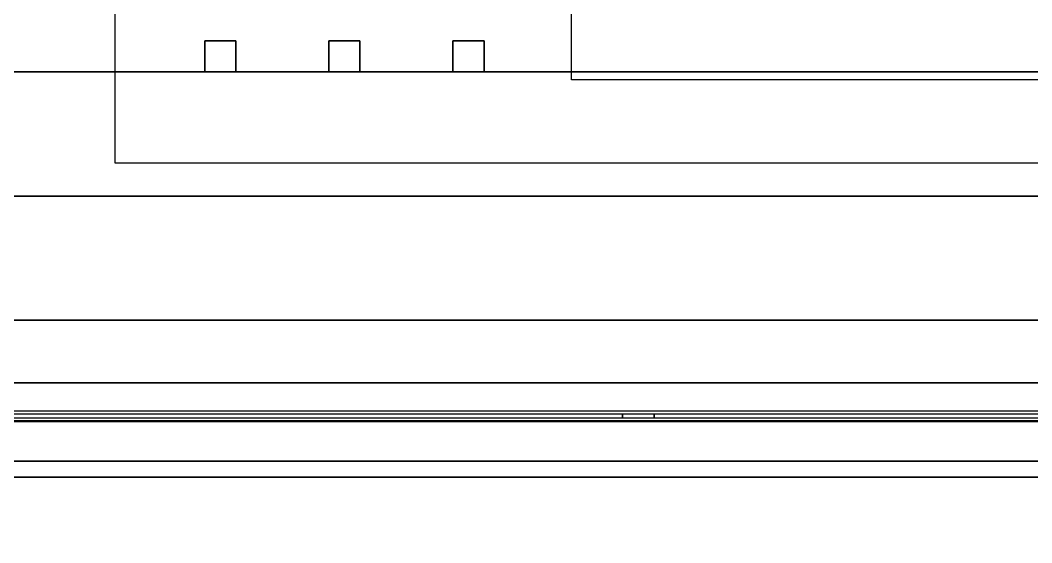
# Model space of a CAD drawing. Extents: x -3500 to 3500, y -3500 to 3500.
# Drawn here: x -2211 to -1396, y -1242 to -821 of the extents above; entities that cross this region are included whole.
import ezdxf

# ---------------------------------------------------------------- set-up
doc = ezdxf.new("R2010")
doc.units = 0
for name, color, linetype in [('L5D0', 3, 'CONTINUOUS'), ('L5D100', 7, 'CONTINUOUS'), ('L5D101', 6, 'CONTINUOUS'), ('L5D11', 2, 'CONTINUOUS'), ('L5D99', 4, 'CONTINUOUS')]:
    doc.layers.add(name, color=color, linetype=linetype)

# ---------------------------------------------------------------- blocks, each defined once
blk = doc.blocks.new('ground_main_5')
at = {"layer": 'L5D0'}
for points in [[(374.429, -1112.841), (-2334.91, -1112.841)], [(-2334.91, -1112.841), (374.429, -1112.841)], [(-618.759, -1135.725), (-2324.91, -1135.725)], [(-2324.91, -1143.275), (-618.759, -1143.275)], [(-548.7305, -1175.904), (-2334.91, -1175.904)], [(-2334.91, -1175.904), (-548.7305, -1175.904)]]:
    blk.add_lwpolyline(points, dxfattribs=at)
blk = doc.blocks.new('TOP_main_5_Cheese_diff')
at = {"layer": 'L5D101'}
for points in [[(-2062.5, -862.5), (-2062.5, -837.5), (-2037.5, -837.5), (-2037.5, -862.5)], [(-1962.5, -862.5), (-1962.5, -837.5), (-1937.5, -837.5), (-1937.5, -862.5)], [(-1862.5, -862.5), (-1862.5, -837.5), (-1837.5, -837.5), (-1837.5, -862.5)]]:
    blk.add_lwpolyline(points, close=True, dxfattribs=at)
blk = doc.blocks.new('TOP_main_5_Cheese_100')
at = {"layer": 'L5D100'}
for points in [[(-353.759, -862.5), (-1837.5, -862.5), (-1837.5, -837.5), (-1862.5, -837.5), (-1862.5, -862.5), (-1937.5, -862.5), (-1937.5, -837.5), (-1962.5, -837.5), (-1962.5, -862.5), (-2037.5, -862.5), (-2037.5, -837.5), (-2062.5, -837.5), (-2062.5, -862.5), (-2334.91, -862.5)], [(-2334.91, -1062.5), (-262.5, -1062.5), (-237.5, -1062.5), (-162.5, -1062.5), (-137.5, -1062.5), (-62.5, -1062.5), (-37.5, -1062.5), (-37.5, -1037.5), (-62.5, -1037.5), (-62.5, -1062.5), (-137.5, -1062.5), (-137.5, -1037.5), (-162.5, -1037.5), (-162.5, -1062.5), (-237.5, -1062.5), (-237.5, -1037.5), (-262.5, -1037.5), (-262.5, -1062.5), (-2334.91, -1062.5)], [(-2334.91, -962.5), (-262.5, -962.5), (-237.5, -962.5), (-162.5, -962.5), (-137.5, -962.5), (-62.5, -962.5), (-37.5, -962.5), (-37.5, -937.5), (-62.5, -937.5), (-62.5, -962.5), (-137.5, -962.5), (-137.5, -937.5), (-162.5, -937.5), (-162.5, -962.5), (-237.5, -962.5), (-237.5, -937.5), (-262.5, -937.5), (-262.5, -962.5), (-2334.91, -962.5)], [(-2334.91, -862.5), (2334.91, -862.5)], [(-618.759, -1135.725), (-2324.91, -1135.725)], [(-2324.91, -1143.275), (-618.759, -1143.275), (-618.1555, -1143.277), (-617.552, -1143.283), (-616.948, -1143.293), (-616.3445, -1143.307), (-615.7415, -1143.325), (-615.138, -1143.3465), (-614.535, -1143.3725), (-613.932, -1143.4025), (-613.3295, -1143.4365), (-612.727, -1143.474), (-612.1245, -1143.516), (-611.523, -1143.5615), (-610.921, -1143.6115), (-610.32, -1143.665), (-609.719, -1143.723), (-609.1185, -1143.7845), (-608.5185, -1143.85), (-607.919, -1143.9195), (-607.404, -1143.983), (-2334.91, -1143.983)], [(-2334.91, -1143.983), (-607.404, -1143.983)], [(-539.7135, -1188.7245), (-2334.91, -1188.7245)], [(-2334.91, -1188.7245), (-539.7135, -1188.7245)]]:
    blk.add_lwpolyline(points, dxfattribs=at)
blk = doc.blocks.new('TOP_main_5')
at = {"layer": 'L5D11'}
for points in [[(-2322.91, -1141.275), (-2322.91, -1137.725), (-1725.8405, -1137.725), (-1725.8405, -1141.275)], [(-1725.8405, -1141.275), (-1725.8405, -1137.725), (-1700.2955, -1137.725), (-1700.2955, -1141.275)], [(-1700.2955, -1141.275), (-1700.2955, -1137.725), (-717.1135, -1137.725), (-717.1135, -1141.275)]]:
    blk.add_lwpolyline(points, close=True, dxfattribs=at)
for name in ['ground_main_5', 'TOP_main_5_Cheese_100', 'TOP_main_5_Cheese_diff']:
    blk.add_blockref(name, (0, 0))
blk = doc.blocks.new('TOP_main_5_NoCheese_99')
at = {"layer": 'L5D99'}
blk.add_lwpolyline([(-73.4195, 143.91), (-73.4195, -588.91), (-353.759, -588.91), (-353.759, -868.91), (-1766.9345, -868.91), (-1766.9345, -308.91), (-2134.91, -308.91), (-2134.91, -935.725), (-319.746, -935.725), (-319.746, -1543.275), (-517.1135, -1543.275), (-517.1135, -1743.275), (-1931.9355, -1743.275), (-1931.9355, -1343.275), (-2134.91, -1343.275), (-2134.91, -1408.4375), (-2134.91, -1408.4375), (-2134.91, -1520.787), (-1950, -1620.787), (-1950, -2640), (-2750, -2640)], dxfattribs=at)
blk = doc.blocks.new('TOP_main')
for name in ['TOP_main_5', 'TOP_main_5_NoCheese_99']:
    blk.add_blockref(name, (0, 0))

msp = doc.modelspace()

# ---------------------------------------------------------------- block references
msp.add_blockref('TOP_main', (0, 0))

doc.saveas('drawing.dxf')
